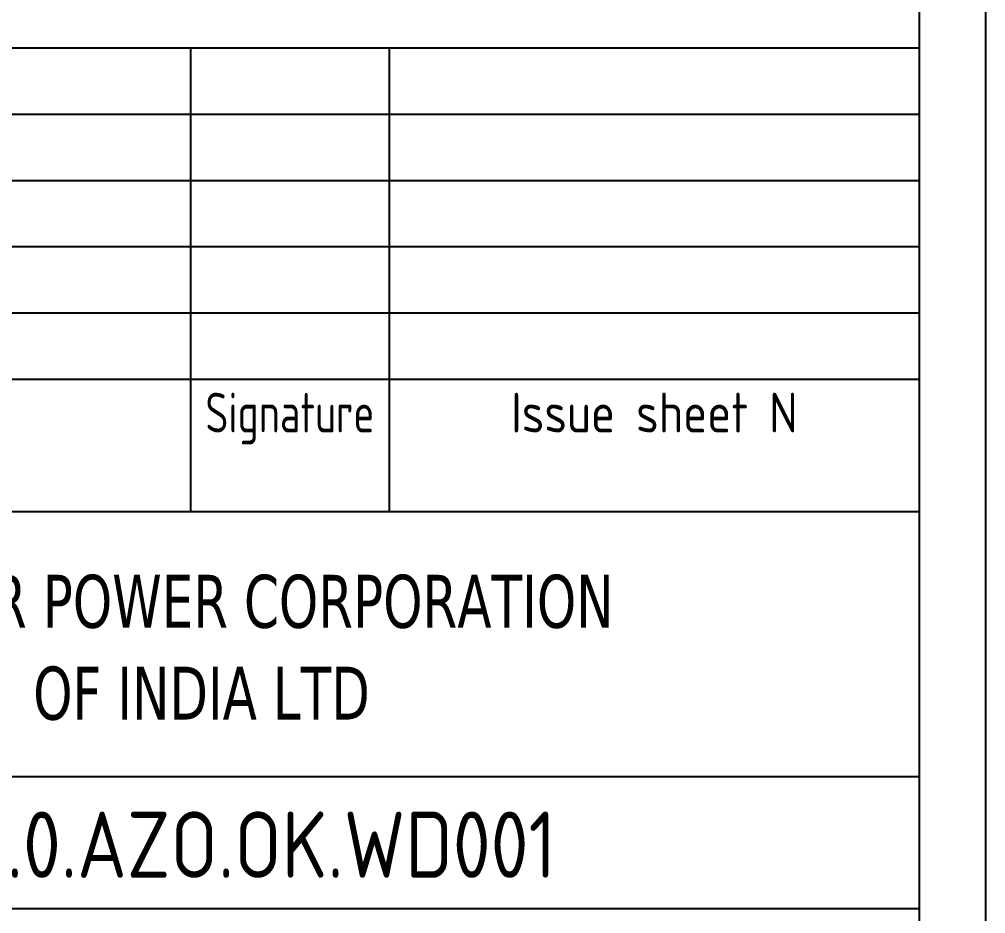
# Model space of a CAD drawing. Header units: millimetres. Extents: x 2479 to 3320, y 665 to 1259.
# Drawn here: x 3247 to 3320, y 734.5 to 802 of the extents above; entities that cross this region are included whole.
import ezdxf
from ezdxf.enums import TextEntityAlignment as Align

# ---------------------------------------------------------------- set-up
doc = ezdxf.new("R2010")
doc.units = ezdxf.units.MM
doc.header["$MEASUREMENT"] = 0
doc.layers.add('TITUL', color=7, linetype='Continuous')
doc.styles.add('Company', font='tahoma.ttf', dxfattribs={"width": 0.8})
doc.styles.add('ROMANS', font='romans.shx', dxfattribs={"width": 0.8})
doc.styles.get("Standard").update_dxf_attribs({"font": 'romans.shx', "width": 0.8})

msp = doc.modelspace()

# ---------------------------------------------------------------- linework, layer by layer
msp.add_line((3319.958, 664.825), (3319.958, 1258.825))
at = {"layer": 'TITUL', "color": 1}
for p, q in [((3314.958, 669.825), (3314.958, 1253.825)), ((3314.958, 734.825), (3194.958, 734.825))]:
    msp.add_line(p, q, dxfattribs=at)
at = {"layer": 'TITUL', "color": 1, "linetype": 'Continuous'}
for p, q in [((3194.958, 799.825), (3314.958, 799.825)), ((3259.958, 799.825), (3259.958, 764.825)), ((3274.958, 799.825), (3274.958, 764.825)), ((3194.958, 774.825), (3314.958, 774.825)), ((3194.958, 764.825), (3314.958, 764.825)), ((2999.958, 744.825), (3314.958, 744.825))]:
    msp.add_line(p, q, dxfattribs=at)
at = {"layer": 'TITUL', "color": 7, "linetype": 'Continuous'}
for p, q in [((3194.958, 794.825), (3314.958, 794.825)), ((3194.958, 789.825), (3314.958, 789.825)), ((3194.958, 784.825), (3314.958, 784.825)), ((3194.958, 779.825), (3314.958, 779.825))]:
    msp.add_line(p, q, dxfattribs=at)

# ---------------------------------------------------------------- texts
at = {"color": 1, "width": 0.8}
msp.add_text('R01.KK56.60UKC.0.AZO.OK.WD001', height=5, dxfattribs=at).set_placement((3206.415, 737.179))
at = {"layer": 'TITUL', "color": 2, "style": 'ROMANS'}
for s, width, p in [('Signature', 0.7, (3267.458, 770.793)), ('Issue sheet N', 0.8, (3294.958, 770.793))]:
    msp.add_text(s, height=3, dxfattribs=dict(at, width=width)).set_placement(p, align=Align.CENTER)
at = {"layer": 'TITUL', "color": 1, "lineweight": 70, "style": 'Company', "width": 0.8}
for s, p in [('NUCLEAR POWER CORPORATION', (3260.787, 756.051)), ('OF INDIA LTD', (3260.787, 749.119))]:
    msp.add_text(s, height=4, dxfattribs=at).set_placement(p, align=Align.CENTER)

doc.saveas('drawing.dxf')
